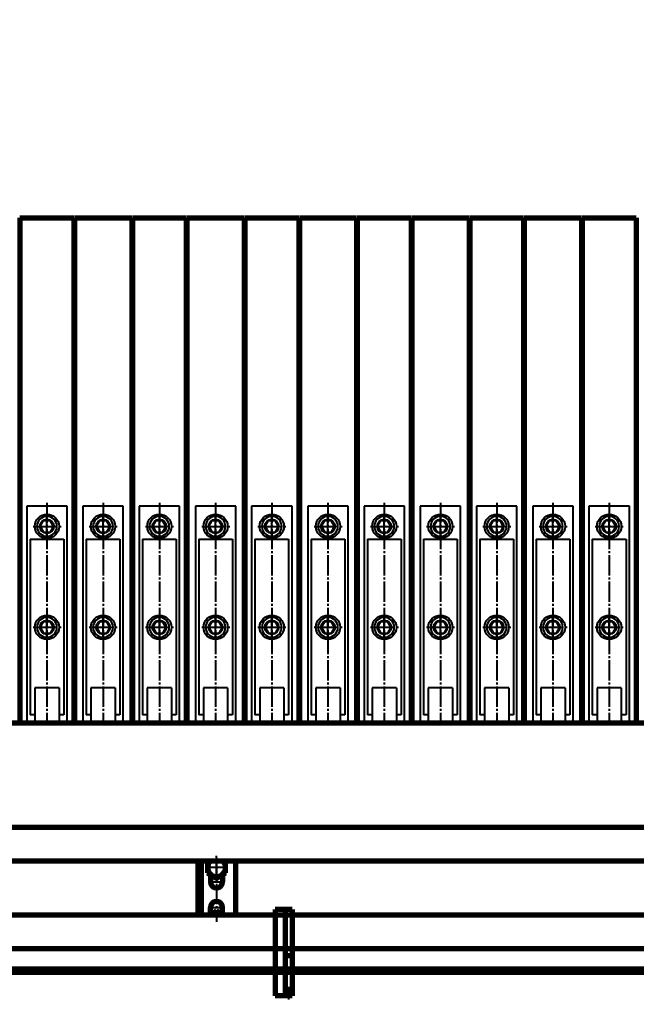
# Model space of a CAD drawing. Header units: millimetres. Extents: x -11880 to 11880, y -8400 to 8400.
# Drawn here: x -7837 to -6921, y 2566 to 4021 of the extents above; entities that cross this region are included whole.
import ezdxf

# ---------------------------------------------------------------- set-up
doc = ezdxf.new("R2010")
doc.units = ezdxf.units.MM
doc.linetypes.add('EB_DASH', pattern=[6, 3, -3])
doc.linetypes.add('EB_DASHDOT', pattern=[39, 30, -3, 3, -3])
for name, color, linetype, lineweight in [('CAXA0', 7, 'Continuous', 70), ('CAXA1', 1, 'EB_DASHDOT', 25), ('CAXA2', 6, 'EB_DASH', 25), ('CAXA4', 3, 'Continuous', 25)]:
    doc.layers.add(name, color=color, linetype=linetype, lineweight=lineweight)
doc.styles.add('标准', font='', dxfattribs={"width": 0.667})
doc.styles.get('标准').set_extended_font_data('FangSong_GB2312')
doc.dimstyles.new('标准', dxfattribs={"dimscale": 40, "dimtxt": 3.5, "dimasz": 3, "dimexe": 2, "dimexo": 0, "dimtad": 1, "dimdec": 1, "dimzin": 12, "dimdsep": 46, "dimtxsty": '标准', "dimcen": 0, "dimdle": 4, "dimaunit": 1, "dimazin": 2, "dimtfac": 1, "dimtdec": 3, "dimtmove": 0, "dimatfit": 3, "dimfxl": 1, "dimtolj": 1, "dimtzin": 0, "dimarcsym": 0})

# ---------------------------------------------------------------- blocks, each defined once
blk = doc.blocks.new('CAXBLOCK54', base_point=(-7445.3, 2639))
at = {"layer": 'CAXA0', "linetype": 'Continuous', "lineweight": 70}
for p, q in [((-7432.6, 2699.6), (-7457.6, 2699.6)), ((-7457.6, 2699.6), (-7457.6, 2571.6)), ((-7442.6, 2699.6), (-7442.6, 2571.6)), ((-7432.6, 2699.6), (-7432.6, 2571.6)), ((-7432.6, 2630.6), (-7442.6, 2630.6)), ((-7432.6, 2571.6), (-7457.6, 2571.6))]:
    blk.add_line(p, q, dxfattribs=at)
at = {"layer": 'CAXA1', "linetype": 'EB_DASHDOT', "lineweight": 25}
for p, q in [((-7445.3, 2608.6), (-7430.6, 2608.6)), ((-7444.7, 2583.6), (-7428.8, 2583.6))]:
    blk.add_line(p, q, dxfattribs=at)
at = {"layer": 'CAXA1', "color": 1, "linetype": 'EB_DASHDOT', "lineweight": 25}
blk.add_line((-7437.6, 2582.5), (-7437.6, 2566), dxfattribs=at)
blk = doc.blocks.new('CAXBLOCK136', base_point=(-7651.8, 3358.4))
at = {"layer": 'CAXA0', "linetype": 'Continuous', "lineweight": 70}
for p, q in [((-7836.6, 3726.7), (-7756.6, 3726.7)), ((-7836.6, 3726.7), (-7836.6, 2976.7)), ((-7756.6, 3726.7), (-7756.6, 2976.7)), ((-7836.6, 2976.7), (-7756.6, 2976.7))]:
    blk.add_line(p, q, dxfattribs=at)
at = {"layer": 'CAXA2', "color": 6, "linetype": 'EB_DASHDOT', "lineweight": 25}
for p, q in [((-7796.6, 3303.7), (-7796.6, 2976.7)), ((-7817.2, 3268.7), (-7775.6, 3268.7)), ((-7817.2, 3118.7), (-7775.6, 3118.7))]:
    blk.add_line(p, q, dxfattribs=at)
at = {"layer": 'CAXA2', "color": 6, "linetype": 'Continuous', "lineweight": 25}
for p, q in [((-7826.6, 3298.7), (-7826.6, 2976.7)), ((-7766.6, 3298.7), (-7826.6, 3298.7)), ((-7766.6, 2976.7), (-7766.6, 3298.7)), ((-7806.4, 3268.7), (-7801.5, 3277.2)), ((-7801.5, 3277.2), (-7791.7, 3277.2)), ((-7796.6, 3250.8), (-7796.6, 3286.5)), ((-7786.8, 3268.7), (-7791.7, 3277.2)), ((-7786.8, 3268.7), (-7791.7, 3277.2)), ((-7806.4, 3268.7), (-7801.5, 3260.2)), ((-7801.5, 3260.2), (-7791.7, 3260.2)), ((-7786.8, 3268.7), (-7791.7, 3260.2)), ((-7821.6, 3249.7), (-7821.6, 2988.7)), ((-7821.6, 3249.7), (-7771.6, 3249.7)), ((-7771.6, 3249.7), (-7771.6, 2988.7)), ((-7796.6, 3100.8), (-7796.6, 3136.5)), ((-7806.4, 3118.7), (-7801.5, 3127.2)), ((-7806.4, 3118.7), (-7801.5, 3110.2)), ((-7801.5, 3127.2), (-7791.7, 3127.2)), ((-7786.8, 3118.7), (-7791.7, 3127.2)), ((-7786.8, 3118.7), (-7791.7, 3127.2)), ((-7786.8, 3118.7), (-7791.7, 3110.2)), ((-7801.5, 3110.2), (-7791.7, 3110.2)), ((-7814.6, 3028.7), (-7814.6, 2978.7)), ((-7778.6, 3028.7), (-7814.6, 3028.7)), ((-7778.6, 3028.7), (-7778.6, 2978.7)), ((-7814.6, 2988.7), (-7821.6, 2988.7)), ((-7771.6, 2988.7), (-7778.6, 2988.7)), ((-7778.6, 2978.7), (-7814.6, 2978.7))]:
    blk.add_line(p, q, dxfattribs=at)
for centre, radius in [((-7796.6, 3268.7), 18), ((-7796.6, 3268.7), 10.5), ((-7796.6, 3268.7), 9.81), ((-7796.6, 3118.7), 18), ((-7796.6, 3118.7), 18), ((-7796.6, 3118.7), 10.5), ((-7796.6, 3118.7), 10.5), ((-7796.6, 3118.7), 9.81)]:
    blk.add_circle(centre, radius, dxfattribs=at)
for centre, start, end in [((-7796.6, 3268.7), 0, 180), ((-7796.6, 3268.7), 180, 0), ((-7796.6, 3118.7), 0, 180), ((-7796.6, 3118.7), 180, 0)]:
    blk.add_arc(centre, 14.8, start, end, dxfattribs=at)
blk = doc.blocks.new('CAXBLOCK137', base_point=(-7755.6, 3351.7))
at = {"layer": 'CAXA0', "linetype": 'Continuous', "lineweight": 70}
for p, q in [((-7755.6, 3726.7), (-7670.6, 3726.7)), ((-7755.6, 3726.7), (-7755.6, 2976.7)), ((-7670.6, 3726.7), (-7670.6, 2976.7)), ((-7755.6, 2976.7), (-7670.6, 2976.7))]:
    blk.add_line(p, q, dxfattribs=at)
at = {"layer": 'CAXA2', "color": 6, "linetype": 'EB_DASHDOT', "lineweight": 25}
for p, q in [((-7713.1, 3303.7), (-7713.1, 2976.7)), ((-7733.7, 3268.7), (-7692.1, 3268.7)), ((-7733.7, 3118.7), (-7692.1, 3118.7))]:
    blk.add_line(p, q, dxfattribs=at)
at = {"layer": 'CAXA2', "color": 6, "linetype": 'Continuous', "lineweight": 25}
for p, q in [((-7743.1, 3298.7), (-7743.1, 2976.7)), ((-7683.1, 3298.7), (-7743.1, 3298.7)), ((-7683.1, 2976.7), (-7683.1, 3298.7)), ((-7722.9, 3268.7), (-7718, 3277.2)), ((-7718, 3277.2), (-7708.2, 3277.2)), ((-7713.1, 3250.8), (-7713.1, 3286.5)), ((-7703.3, 3268.7), (-7708.2, 3277.2)), ((-7703.3, 3268.7), (-7708.2, 3277.2)), ((-7722.9, 3268.7), (-7718, 3260.2)), ((-7718, 3260.2), (-7708.2, 3260.2)), ((-7703.3, 3268.7), (-7708.2, 3260.2)), ((-7738.1, 3249.7), (-7738.1, 2988.7)), ((-7738.1, 3249.7), (-7688.1, 3249.7)), ((-7688.1, 3249.7), (-7688.1, 2988.7)), ((-7713.1, 3100.8), (-7713.1, 3136.5)), ((-7722.9, 3118.7), (-7718, 3127.2)), ((-7722.9, 3118.7), (-7718, 3110.2)), ((-7718, 3127.2), (-7708.2, 3127.2)), ((-7703.3, 3118.7), (-7708.2, 3127.2)), ((-7703.3, 3118.7), (-7708.2, 3127.2)), ((-7703.3, 3118.7), (-7708.2, 3110.2)), ((-7718, 3110.2), (-7708.2, 3110.2)), ((-7731.1, 3028.7), (-7731.1, 2978.7)), ((-7695.1, 3028.7), (-7731.1, 3028.7)), ((-7695.1, 3028.7), (-7695.1, 2978.7)), ((-7731.1, 2988.7), (-7738.1, 2988.7)), ((-7688.1, 2988.7), (-7695.1, 2988.7)), ((-7695.1, 2978.7), (-7731.1, 2978.7))]:
    blk.add_line(p, q, dxfattribs=at)
for centre, radius in [((-7713.1, 3268.7), 18), ((-7713.1, 3268.7), 10.5), ((-7713.1, 3268.7), 9.81), ((-7713.1, 3118.7), 18), ((-7713.1, 3118.7), 18), ((-7713.1, 3118.7), 10.5), ((-7713.1, 3118.7), 10.5), ((-7713.1, 3118.7), 9.81)]:
    blk.add_circle(centre, radius, dxfattribs=at)
for centre, start, end in [((-7713.1, 3268.7), 0, 180), ((-7713.1, 3268.7), 180, 0), ((-7713.1, 3118.7), 0, 180), ((-7713.1, 3118.7), 180, 0)]:
    blk.add_arc(centre, 14.8, start, end, dxfattribs=at)
blk = doc.blocks.new('CAXBLOCK138', base_point=(-7484.8, 3358.4))
at = {"layer": 'CAXA0', "linetype": 'Continuous', "lineweight": 70}
for p, q in [((-7669.6, 3726.7), (-7589.6, 3726.7)), ((-7669.6, 3726.7), (-7669.6, 2976.7)), ((-7589.6, 3726.7), (-7589.6, 2976.7)), ((-7669.6, 2976.7), (-7589.6, 2976.7))]:
    blk.add_line(p, q, dxfattribs=at)
at = {"layer": 'CAXA2', "color": 6, "linetype": 'EB_DASHDOT', "lineweight": 25}
for p, q in [((-7629.6, 3303.7), (-7629.6, 2976.7)), ((-7650.2, 3268.7), (-7608.6, 3268.7)), ((-7650.2, 3118.7), (-7608.6, 3118.7))]:
    blk.add_line(p, q, dxfattribs=at)
at = {"layer": 'CAXA2', "color": 6, "linetype": 'Continuous', "lineweight": 25}
for p, q in [((-7659.6, 3298.7), (-7659.6, 2976.7)), ((-7599.6, 3298.7), (-7659.6, 3298.7)), ((-7599.6, 2976.7), (-7599.6, 3298.7)), ((-7639.4, 3268.7), (-7634.5, 3277.2)), ((-7634.5, 3277.2), (-7624.7, 3277.2)), ((-7629.6, 3250.8), (-7629.6, 3286.5)), ((-7619.8, 3268.7), (-7624.7, 3277.2)), ((-7619.8, 3268.7), (-7624.7, 3277.2)), ((-7639.4, 3268.7), (-7634.5, 3260.2)), ((-7634.5, 3260.2), (-7624.7, 3260.2)), ((-7619.8, 3268.7), (-7624.7, 3260.2)), ((-7654.6, 3249.7), (-7654.6, 2988.7)), ((-7654.6, 3249.7), (-7604.6, 3249.7)), ((-7604.6, 3249.7), (-7604.6, 2988.7)), ((-7629.6, 3100.8), (-7629.6, 3136.5)), ((-7639.4, 3118.7), (-7634.5, 3127.2)), ((-7639.4, 3118.7), (-7634.5, 3110.2)), ((-7634.5, 3127.2), (-7624.7, 3127.2)), ((-7619.8, 3118.7), (-7624.7, 3127.2)), ((-7619.8, 3118.7), (-7624.7, 3127.2)), ((-7619.8, 3118.7), (-7624.7, 3110.2)), ((-7634.5, 3110.2), (-7624.7, 3110.2)), ((-7647.6, 3028.7), (-7647.6, 2978.7)), ((-7611.6, 3028.7), (-7647.6, 3028.7)), ((-7611.6, 3028.7), (-7611.6, 2978.7)), ((-7647.6, 2988.7), (-7654.6, 2988.7)), ((-7604.6, 2988.7), (-7611.6, 2988.7)), ((-7611.6, 2978.7), (-7647.6, 2978.7))]:
    blk.add_line(p, q, dxfattribs=at)
for centre, radius in [((-7629.6, 3268.7), 18), ((-7629.6, 3268.7), 10.5), ((-7629.6, 3268.7), 9.81), ((-7629.6, 3118.7), 18), ((-7629.6, 3118.7), 18), ((-7629.6, 3118.7), 10.5), ((-7629.6, 3118.7), 10.5), ((-7629.6, 3118.7), 9.81)]:
    blk.add_circle(centre, radius, dxfattribs=at)
for centre, start, end in [((-7629.6, 3268.7), 0, 180), ((-7629.6, 3268.7), 180, 0), ((-7629.6, 3118.7), 0, 180), ((-7629.6, 3118.7), 180, 0)]:
    blk.add_arc(centre, 14.8, start, end, dxfattribs=at)
blk = doc.blocks.new('CAXBLOCK139', base_point=(-7588.6, 3351.7))
at = {"layer": 'CAXA0', "linetype": 'Continuous', "lineweight": 70}
for p, q in [((-7588.6, 3726.7), (-7503.6, 3726.7)), ((-7588.6, 3726.7), (-7588.6, 2976.7)), ((-7503.6, 3726.7), (-7503.6, 2976.7)), ((-7588.6, 2976.7), (-7503.6, 2976.7))]:
    blk.add_line(p, q, dxfattribs=at)
at = {"layer": 'CAXA2', "color": 6, "linetype": 'EB_DASHDOT', "lineweight": 25}
for p, q in [((-7546.1, 3303.7), (-7546.1, 2976.7)), ((-7566.7, 3268.7), (-7525.1, 3268.7)), ((-7566.7, 3118.7), (-7525.1, 3118.7))]:
    blk.add_line(p, q, dxfattribs=at)
at = {"layer": 'CAXA2', "color": 6, "linetype": 'Continuous', "lineweight": 25}
for p, q in [((-7576.1, 3298.7), (-7576.1, 2976.7)), ((-7516.1, 3298.7), (-7576.1, 3298.7)), ((-7516.1, 2976.7), (-7516.1, 3298.7)), ((-7555.9, 3268.7), (-7551, 3277.2)), ((-7551, 3277.2), (-7541.2, 3277.2)), ((-7546.1, 3250.8), (-7546.1, 3286.5)), ((-7536.3, 3268.7), (-7541.2, 3277.2)), ((-7536.3, 3268.7), (-7541.2, 3277.2)), ((-7555.9, 3268.7), (-7551, 3260.2)), ((-7551, 3260.2), (-7541.2, 3260.2)), ((-7536.3, 3268.7), (-7541.2, 3260.2)), ((-7571.1, 3249.7), (-7571.1, 2988.7)), ((-7571.1, 3249.7), (-7521.1, 3249.7)), ((-7521.1, 3249.7), (-7521.1, 2988.7)), ((-7546.1, 3100.8), (-7546.1, 3136.5)), ((-7555.9, 3118.7), (-7551, 3127.2)), ((-7555.9, 3118.7), (-7551, 3110.2)), ((-7551, 3127.2), (-7541.2, 3127.2)), ((-7536.3, 3118.7), (-7541.2, 3127.2)), ((-7536.3, 3118.7), (-7541.2, 3127.2)), ((-7536.3, 3118.7), (-7541.2, 3110.2)), ((-7551, 3110.2), (-7541.2, 3110.2)), ((-7564.1, 3028.7), (-7564.1, 2978.7)), ((-7528.1, 3028.7), (-7564.1, 3028.7)), ((-7528.1, 3028.7), (-7528.1, 2978.7)), ((-7564.1, 2988.7), (-7571.1, 2988.7)), ((-7521.1, 2988.7), (-7528.1, 2988.7)), ((-7528.1, 2978.7), (-7564.1, 2978.7))]:
    blk.add_line(p, q, dxfattribs=at)
for centre, radius in [((-7546.1, 3268.7), 18), ((-7546.1, 3268.7), 10.5), ((-7546.1, 3268.7), 9.81), ((-7546.1, 3118.7), 18), ((-7546.1, 3118.7), 18), ((-7546.1, 3118.7), 10.5), ((-7546.1, 3118.7), 10.5), ((-7546.1, 3118.7), 9.81)]:
    blk.add_circle(centre, radius, dxfattribs=at)
for centre, start, end in [((-7546.1, 3268.7), 0, 180), ((-7546.1, 3268.7), 180, 0), ((-7546.1, 3118.7), 0, 180), ((-7546.1, 3118.7), 180, 0)]:
    blk.add_arc(centre, 14.8, start, end, dxfattribs=at)
blk = doc.blocks.new('CAXBLOCK140', base_point=(-7317.8, 3358.4))
at = {"layer": 'CAXA0', "linetype": 'Continuous', "lineweight": 70}
for p, q in [((-7502.6, 3726.7), (-7422.6, 3726.7)), ((-7502.6, 3726.7), (-7502.6, 2976.7)), ((-7422.6, 3726.7), (-7422.6, 2976.7)), ((-7502.6, 2976.7), (-7422.6, 2976.7))]:
    blk.add_line(p, q, dxfattribs=at)
at = {"layer": 'CAXA2', "color": 6, "linetype": 'EB_DASHDOT', "lineweight": 25}
for p, q in [((-7462.6, 3303.7), (-7462.6, 2976.7)), ((-7483.2, 3268.7), (-7441.6, 3268.7)), ((-7483.2, 3118.7), (-7441.6, 3118.7))]:
    blk.add_line(p, q, dxfattribs=at)
at = {"layer": 'CAXA2', "color": 6, "linetype": 'Continuous', "lineweight": 25}
for p, q in [((-7492.6, 3298.7), (-7492.6, 2976.7)), ((-7432.6, 3298.7), (-7492.6, 3298.7)), ((-7432.6, 2976.7), (-7432.6, 3298.7)), ((-7472.4, 3268.7), (-7467.5, 3277.2)), ((-7467.5, 3277.2), (-7457.7, 3277.2)), ((-7462.6, 3250.8), (-7462.6, 3286.5)), ((-7452.8, 3268.7), (-7457.7, 3277.2)), ((-7452.8, 3268.7), (-7457.7, 3277.2)), ((-7472.4, 3268.7), (-7467.5, 3260.2)), ((-7467.5, 3260.2), (-7457.7, 3260.2)), ((-7452.8, 3268.7), (-7457.7, 3260.2)), ((-7487.6, 3249.7), (-7487.6, 2988.7)), ((-7487.6, 3249.7), (-7437.6, 3249.7)), ((-7437.6, 3249.7), (-7437.6, 2988.7)), ((-7462.6, 3100.8), (-7462.6, 3136.5)), ((-7472.4, 3118.7), (-7467.5, 3127.2)), ((-7472.4, 3118.7), (-7467.5, 3110.2)), ((-7467.5, 3127.2), (-7457.7, 3127.2)), ((-7452.8, 3118.7), (-7457.7, 3127.2)), ((-7452.8, 3118.7), (-7457.7, 3127.2)), ((-7452.8, 3118.7), (-7457.7, 3110.2)), ((-7467.5, 3110.2), (-7457.7, 3110.2)), ((-7480.6, 3028.7), (-7480.6, 2978.7)), ((-7444.6, 3028.7), (-7480.6, 3028.7)), ((-7444.6, 3028.7), (-7444.6, 2978.7)), ((-7480.6, 2988.7), (-7487.6, 2988.7)), ((-7437.6, 2988.7), (-7444.6, 2988.7)), ((-7444.6, 2978.7), (-7480.6, 2978.7))]:
    blk.add_line(p, q, dxfattribs=at)
for centre, radius in [((-7462.6, 3268.7), 18), ((-7462.6, 3268.7), 10.5), ((-7462.6, 3268.7), 9.81), ((-7462.6, 3118.7), 18), ((-7462.6, 3118.7), 18), ((-7462.6, 3118.7), 10.5), ((-7462.6, 3118.7), 10.5), ((-7462.6, 3118.7), 9.81)]:
    blk.add_circle(centre, radius, dxfattribs=at)
for centre, start, end in [((-7462.6, 3268.7), 0, 180), ((-7462.6, 3268.7), 180, 0), ((-7462.6, 3118.7), 0, 180), ((-7462.6, 3118.7), 180, 0)]:
    blk.add_arc(centre, 14.8, start, end, dxfattribs=at)
blk = doc.blocks.new('CAXBLOCK141', base_point=(-7421.6, 3351.7))
at = {"layer": 'CAXA0', "linetype": 'Continuous', "lineweight": 70}
for p, q in [((-7421.6, 3726.7), (-7336.6, 3726.7)), ((-7421.6, 3726.7), (-7421.6, 2976.7)), ((-7336.6, 3726.7), (-7336.6, 2976.7)), ((-7421.6, 2976.7), (-7336.6, 2976.7))]:
    blk.add_line(p, q, dxfattribs=at)
at = {"layer": 'CAXA2', "color": 6, "linetype": 'EB_DASHDOT', "lineweight": 25}
for p, q in [((-7379.1, 3303.7), (-7379.1, 2976.7)), ((-7399.7, 3268.7), (-7358.1, 3268.7)), ((-7399.7, 3118.7), (-7358.1, 3118.7))]:
    blk.add_line(p, q, dxfattribs=at)
at = {"layer": 'CAXA2', "color": 6, "linetype": 'Continuous', "lineweight": 25}
for p, q in [((-7409.1, 3298.7), (-7409.1, 2976.7)), ((-7349.1, 3298.7), (-7409.1, 3298.7)), ((-7349.1, 2976.7), (-7349.1, 3298.7)), ((-7388.9, 3268.7), (-7384, 3277.2)), ((-7384, 3277.2), (-7374.2, 3277.2)), ((-7379.1, 3250.8), (-7379.1, 3286.5)), ((-7369.3, 3268.7), (-7374.2, 3277.2)), ((-7369.3, 3268.7), (-7374.2, 3277.2)), ((-7388.9, 3268.7), (-7384, 3260.2)), ((-7384, 3260.2), (-7374.2, 3260.2)), ((-7369.3, 3268.7), (-7374.2, 3260.2)), ((-7404.1, 3249.7), (-7404.1, 2988.7)), ((-7404.1, 3249.7), (-7354.1, 3249.7)), ((-7354.1, 3249.7), (-7354.1, 2988.7)), ((-7379.1, 3100.8), (-7379.1, 3136.5)), ((-7388.9, 3118.7), (-7384, 3127.2)), ((-7388.9, 3118.7), (-7384, 3110.2)), ((-7384, 3127.2), (-7374.2, 3127.2)), ((-7369.3, 3118.7), (-7374.2, 3127.2)), ((-7369.3, 3118.7), (-7374.2, 3127.2)), ((-7369.3, 3118.7), (-7374.2, 3110.2)), ((-7384, 3110.2), (-7374.2, 3110.2)), ((-7397.1, 3028.7), (-7397.1, 2978.7)), ((-7361.1, 3028.7), (-7397.1, 3028.7)), ((-7361.1, 3028.7), (-7361.1, 2978.7)), ((-7397.1, 2988.7), (-7404.1, 2988.7)), ((-7354.1, 2988.7), (-7361.1, 2988.7)), ((-7361.1, 2978.7), (-7397.1, 2978.7))]:
    blk.add_line(p, q, dxfattribs=at)
for centre, radius in [((-7379.1, 3268.7), 18), ((-7379.1, 3268.7), 10.5), ((-7379.1, 3268.7), 9.81), ((-7379.1, 3118.7), 18), ((-7379.1, 3118.7), 18), ((-7379.1, 3118.7), 10.5), ((-7379.1, 3118.7), 10.5), ((-7379.1, 3118.7), 9.81)]:
    blk.add_circle(centre, radius, dxfattribs=at)
for centre, start, end in [((-7379.1, 3268.7), 0, 180), ((-7379.1, 3268.7), 180, 0), ((-7379.1, 3118.7), 0, 180), ((-7379.1, 3118.7), 180, 0)]:
    blk.add_arc(centre, 14.8, start, end, dxfattribs=at)
blk = doc.blocks.new('CAXBLOCK142', base_point=(-7150.8, 3358.4))
at = {"layer": 'CAXA0', "linetype": 'Continuous', "lineweight": 70}
for p, q in [((-7335.6, 3726.7), (-7255.6, 3726.7)), ((-7335.6, 3726.7), (-7335.6, 2976.7)), ((-7255.6, 3726.7), (-7255.6, 2976.7)), ((-7335.6, 2976.7), (-7255.6, 2976.7))]:
    blk.add_line(p, q, dxfattribs=at)
at = {"layer": 'CAXA2', "color": 6, "linetype": 'EB_DASHDOT', "lineweight": 25}
for p, q in [((-7295.6, 3303.7), (-7295.6, 2976.7)), ((-7316.2, 3268.7), (-7274.6, 3268.7)), ((-7316.2, 3118.7), (-7274.6, 3118.7))]:
    blk.add_line(p, q, dxfattribs=at)
at = {"layer": 'CAXA2', "color": 6, "linetype": 'Continuous', "lineweight": 25}
for p, q in [((-7325.6, 3298.7), (-7325.6, 2976.7)), ((-7265.6, 3298.7), (-7325.6, 3298.7)), ((-7265.6, 2976.7), (-7265.6, 3298.7)), ((-7305.4, 3268.7), (-7300.5, 3277.2)), ((-7300.5, 3277.2), (-7290.7, 3277.2)), ((-7295.6, 3250.8), (-7295.6, 3286.5)), ((-7285.8, 3268.7), (-7290.7, 3277.2)), ((-7285.8, 3268.7), (-7290.7, 3277.2)), ((-7305.4, 3268.7), (-7300.5, 3260.2)), ((-7300.5, 3260.2), (-7290.7, 3260.2)), ((-7285.8, 3268.7), (-7290.7, 3260.2)), ((-7320.6, 3249.7), (-7320.6, 2988.7)), ((-7320.6, 3249.7), (-7270.6, 3249.7)), ((-7270.6, 3249.7), (-7270.6, 2988.7)), ((-7295.6, 3100.8), (-7295.6, 3136.5)), ((-7305.4, 3118.7), (-7300.5, 3127.2)), ((-7305.4, 3118.7), (-7300.5, 3110.2)), ((-7300.5, 3127.2), (-7290.7, 3127.2)), ((-7285.8, 3118.7), (-7290.7, 3127.2)), ((-7285.8, 3118.7), (-7290.7, 3127.2)), ((-7285.8, 3118.7), (-7290.7, 3110.2)), ((-7300.5, 3110.2), (-7290.7, 3110.2)), ((-7313.6, 3028.7), (-7313.6, 2978.7)), ((-7277.6, 3028.7), (-7313.6, 3028.7)), ((-7277.6, 3028.7), (-7277.6, 2978.7)), ((-7313.6, 2988.7), (-7320.6, 2988.7)), ((-7270.6, 2988.7), (-7277.6, 2988.7)), ((-7277.6, 2978.7), (-7313.6, 2978.7))]:
    blk.add_line(p, q, dxfattribs=at)
for centre, radius in [((-7295.6, 3268.7), 18), ((-7295.6, 3268.7), 10.5), ((-7295.6, 3268.7), 9.81), ((-7295.6, 3118.7), 18), ((-7295.6, 3118.7), 18), ((-7295.6, 3118.7), 10.5), ((-7295.6, 3118.7), 10.5), ((-7295.6, 3118.7), 9.81)]:
    blk.add_circle(centre, radius, dxfattribs=at)
for centre, start, end in [((-7295.6, 3268.7), 0, 180), ((-7295.6, 3268.7), 180, 0), ((-7295.6, 3118.7), 0, 180), ((-7295.6, 3118.7), 180, 0)]:
    blk.add_arc(centre, 14.8, start, end, dxfattribs=at)
blk = doc.blocks.new('CAXBLOCK143', base_point=(-7254.6, 3351.7))
at = {"layer": 'CAXA0', "linetype": 'Continuous', "lineweight": 70}
for p, q in [((-7254.6, 3726.7), (-7169.6, 3726.7)), ((-7254.6, 3726.7), (-7254.6, 2976.7)), ((-7169.6, 3726.7), (-7169.6, 2976.7)), ((-7254.6, 2976.7), (-7169.6, 2976.7))]:
    blk.add_line(p, q, dxfattribs=at)
at = {"layer": 'CAXA2', "color": 6, "linetype": 'EB_DASHDOT', "lineweight": 25}
for p, q in [((-7212.1, 3303.7), (-7212.1, 2976.7)), ((-7232.7, 3268.7), (-7191.1, 3268.7)), ((-7232.7, 3118.7), (-7191.1, 3118.7))]:
    blk.add_line(p, q, dxfattribs=at)
at = {"layer": 'CAXA2', "color": 6, "linetype": 'Continuous', "lineweight": 25}
for p, q in [((-7242.1, 3298.7), (-7242.1, 2976.7)), ((-7182.1, 3298.7), (-7242.1, 3298.7)), ((-7182.1, 2976.7), (-7182.1, 3298.7)), ((-7221.9, 3268.7), (-7217, 3277.2)), ((-7217, 3277.2), (-7207.2, 3277.2)), ((-7212.1, 3250.8), (-7212.1, 3286.5)), ((-7202.3, 3268.7), (-7207.2, 3277.2)), ((-7202.3, 3268.7), (-7207.2, 3277.2)), ((-7221.9, 3268.7), (-7217, 3260.2)), ((-7217, 3260.2), (-7207.2, 3260.2)), ((-7202.3, 3268.7), (-7207.2, 3260.2)), ((-7237.1, 3249.7), (-7237.1, 2988.7)), ((-7237.1, 3249.7), (-7187.1, 3249.7)), ((-7187.1, 3249.7), (-7187.1, 2988.7)), ((-7212.1, 3100.8), (-7212.1, 3136.5)), ((-7221.9, 3118.7), (-7217, 3127.2)), ((-7221.9, 3118.7), (-7217, 3110.2)), ((-7217, 3127.2), (-7207.2, 3127.2)), ((-7202.3, 3118.7), (-7207.2, 3127.2)), ((-7202.3, 3118.7), (-7207.2, 3127.2)), ((-7202.3, 3118.7), (-7207.2, 3110.2)), ((-7217, 3110.2), (-7207.2, 3110.2)), ((-7230.1, 3028.7), (-7230.1, 2978.7)), ((-7194.1, 3028.7), (-7230.1, 3028.7)), ((-7194.1, 3028.7), (-7194.1, 2978.7)), ((-7230.1, 2988.7), (-7237.1, 2988.7)), ((-7187.1, 2988.7), (-7194.1, 2988.7)), ((-7194.1, 2978.7), (-7230.1, 2978.7))]:
    blk.add_line(p, q, dxfattribs=at)
for centre, radius in [((-7212.1, 3268.7), 18), ((-7212.1, 3268.7), 10.5), ((-7212.1, 3268.7), 9.81), ((-7212.1, 3118.7), 18), ((-7212.1, 3118.7), 18), ((-7212.1, 3118.7), 10.5), ((-7212.1, 3118.7), 10.5), ((-7212.1, 3118.7), 9.81)]:
    blk.add_circle(centre, radius, dxfattribs=at)
for centre, start, end in [((-7212.1, 3268.7), 0, 180), ((-7212.1, 3268.7), 180, 0), ((-7212.1, 3118.7), 0, 180), ((-7212.1, 3118.7), 180, 0)]:
    blk.add_arc(centre, 14.8, start, end, dxfattribs=at)
blk = doc.blocks.new('CAXBLOCK144', base_point=(-6983.8, 3358.4))
at = {"layer": 'CAXA0', "linetype": 'Continuous', "lineweight": 70}
for p, q in [((-7168.6, 3726.7), (-7088.6, 3726.7)), ((-7168.6, 3726.7), (-7168.6, 2976.7)), ((-7088.6, 3726.7), (-7088.6, 2976.7)), ((-7168.6, 2976.7), (-7088.6, 2976.7))]:
    blk.add_line(p, q, dxfattribs=at)
at = {"layer": 'CAXA2', "color": 6, "linetype": 'EB_DASHDOT', "lineweight": 25}
for p, q in [((-7128.6, 3303.7), (-7128.6, 2976.7)), ((-7149.2, 3268.7), (-7107.6, 3268.7)), ((-7149.2, 3118.7), (-7107.6, 3118.7))]:
    blk.add_line(p, q, dxfattribs=at)
at = {"layer": 'CAXA2', "color": 6, "linetype": 'Continuous', "lineweight": 25}
for p, q in [((-7158.6, 3298.7), (-7158.6, 2976.7)), ((-7098.6, 3298.7), (-7158.6, 3298.7)), ((-7098.6, 2976.7), (-7098.6, 3298.7)), ((-7138.4, 3268.7), (-7133.5, 3277.2)), ((-7133.5, 3277.2), (-7123.7, 3277.2)), ((-7128.6, 3250.8), (-7128.6, 3286.5)), ((-7118.8, 3268.7), (-7123.7, 3277.2)), ((-7118.8, 3268.7), (-7123.7, 3277.2)), ((-7138.4, 3268.7), (-7133.5, 3260.2)), ((-7133.5, 3260.2), (-7123.7, 3260.2)), ((-7118.8, 3268.7), (-7123.7, 3260.2)), ((-7153.6, 3249.7), (-7153.6, 2988.7)), ((-7153.6, 3249.7), (-7103.6, 3249.7)), ((-7103.6, 3249.7), (-7103.6, 2988.7)), ((-7128.6, 3100.8), (-7128.6, 3136.5)), ((-7138.4, 3118.7), (-7133.5, 3127.2)), ((-7138.4, 3118.7), (-7133.5, 3110.2)), ((-7133.5, 3127.2), (-7123.7, 3127.2)), ((-7118.8, 3118.7), (-7123.7, 3127.2)), ((-7118.8, 3118.7), (-7123.7, 3127.2)), ((-7118.8, 3118.7), (-7123.7, 3110.2)), ((-7133.5, 3110.2), (-7123.7, 3110.2)), ((-7146.6, 3028.7), (-7146.6, 2978.7)), ((-7110.6, 3028.7), (-7146.6, 3028.7)), ((-7110.6, 3028.7), (-7110.6, 2978.7)), ((-7146.6, 2988.7), (-7153.6, 2988.7)), ((-7103.6, 2988.7), (-7110.6, 2988.7)), ((-7110.6, 2978.7), (-7146.6, 2978.7))]:
    blk.add_line(p, q, dxfattribs=at)
for centre, radius in [((-7128.6, 3268.7), 18), ((-7128.6, 3268.7), 10.5), ((-7128.6, 3268.7), 9.81), ((-7128.6, 3118.7), 18), ((-7128.6, 3118.7), 18), ((-7128.6, 3118.7), 10.5), ((-7128.6, 3118.7), 10.5), ((-7128.6, 3118.7), 9.81)]:
    blk.add_circle(centre, radius, dxfattribs=at)
for centre, start, end in [((-7128.6, 3268.7), 0, 180), ((-7128.6, 3268.7), 180, 0), ((-7128.6, 3118.7), 0, 180), ((-7128.6, 3118.7), 180, 0)]:
    blk.add_arc(centre, 14.8, start, end, dxfattribs=at)
blk = doc.blocks.new('CAXBLOCK146', base_point=(-6816.8, 3358.4))
at = {"layer": 'CAXA0', "linetype": 'Continuous', "lineweight": 70}
for p, q in [((-7001.6, 3726.7), (-6921.6, 3726.7)), ((-7001.6, 3726.7), (-7001.6, 2976.7)), ((-6921.6, 3726.7), (-6921.6, 2976.7)), ((-7001.6, 2976.7), (-6921.6, 2976.7))]:
    blk.add_line(p, q, dxfattribs=at)
at = {"layer": 'CAXA2', "color": 6, "linetype": 'EB_DASHDOT', "lineweight": 25}
for p, q in [((-6961.6, 3303.7), (-6961.6, 2976.7)), ((-6982.2, 3268.7), (-6940.6, 3268.7)), ((-6982.2, 3118.7), (-6940.6, 3118.7))]:
    blk.add_line(p, q, dxfattribs=at)
at = {"layer": 'CAXA2', "color": 6, "linetype": 'Continuous', "lineweight": 25}
for p, q in [((-6991.6, 3298.7), (-6991.6, 2976.7)), ((-6931.6, 3298.7), (-6991.6, 3298.7)), ((-6931.6, 2976.7), (-6931.6, 3298.7)), ((-6971.4, 3268.7), (-6966.5, 3277.2)), ((-6966.5, 3277.2), (-6956.7, 3277.2)), ((-6961.6, 3250.8), (-6961.6, 3286.5)), ((-6951.8, 3268.7), (-6956.7, 3277.2)), ((-6951.8, 3268.7), (-6956.7, 3277.2)), ((-6971.4, 3268.7), (-6966.5, 3260.2)), ((-6966.5, 3260.2), (-6956.7, 3260.2)), ((-6951.8, 3268.7), (-6956.7, 3260.2)), ((-6986.6, 3249.7), (-6986.6, 2988.7)), ((-6986.6, 3249.7), (-6936.6, 3249.7)), ((-6936.6, 3249.7), (-6936.6, 2988.7)), ((-6961.6, 3100.8), (-6961.6, 3136.5)), ((-6971.4, 3118.7), (-6966.5, 3127.2)), ((-6971.4, 3118.7), (-6966.5, 3110.2)), ((-6966.5, 3127.2), (-6956.7, 3127.2)), ((-6951.8, 3118.7), (-6956.7, 3127.2)), ((-6951.8, 3118.7), (-6956.7, 3127.2)), ((-6951.8, 3118.7), (-6956.7, 3110.2)), ((-6966.5, 3110.2), (-6956.7, 3110.2)), ((-6979.6, 3028.7), (-6979.6, 2978.7)), ((-6943.6, 3028.7), (-6979.6, 3028.7)), ((-6943.6, 3028.7), (-6943.6, 2978.7)), ((-6979.6, 2988.7), (-6986.6, 2988.7)), ((-6936.6, 2988.7), (-6943.6, 2988.7)), ((-6943.6, 2978.7), (-6979.6, 2978.7))]:
    blk.add_line(p, q, dxfattribs=at)
for centre, radius in [((-6961.6, 3268.7), 18), ((-6961.6, 3268.7), 10.5), ((-6961.6, 3268.7), 9.81), ((-6961.6, 3118.7), 18), ((-6961.6, 3118.7), 18), ((-6961.6, 3118.7), 10.5), ((-6961.6, 3118.7), 10.5), ((-6961.6, 3118.7), 9.81)]:
    blk.add_circle(centre, radius, dxfattribs=at)
for centre, start, end in [((-6961.6, 3268.7), 0, 180), ((-6961.6, 3268.7), 180, 0), ((-6961.6, 3118.7), 0, 180), ((-6961.6, 3118.7), 180, 0)]:
    blk.add_arc(centre, 14.8, start, end, dxfattribs=at)
blk = doc.blocks.new('CAXBLOCK147', base_point=(-7087.6, 3351.7))
at = {"layer": 'CAXA0', "linetype": 'Continuous', "lineweight": 70}
for p, q in [((-7087.6, 3726.7), (-7002.6, 3726.7)), ((-7087.6, 3726.7), (-7087.6, 2976.7)), ((-7002.6, 3726.7), (-7002.6, 2976.7)), ((-7087.6, 2976.7), (-7002.6, 2976.7))]:
    blk.add_line(p, q, dxfattribs=at)
at = {"layer": 'CAXA2', "color": 6, "linetype": 'EB_DASHDOT', "lineweight": 25}
for p, q in [((-7045.1, 3303.7), (-7045.1, 2976.7)), ((-7065.7, 3268.7), (-7024.1, 3268.7)), ((-7065.7, 3118.7), (-7024.1, 3118.7))]:
    blk.add_line(p, q, dxfattribs=at)
at = {"layer": 'CAXA2', "color": 6, "linetype": 'Continuous', "lineweight": 25}
for p, q in [((-7075.1, 3298.7), (-7075.1, 2976.7)), ((-7015.1, 3298.7), (-7075.1, 3298.7)), ((-7015.1, 2976.7), (-7015.1, 3298.7)), ((-7054.9, 3268.7), (-7050, 3277.2)), ((-7050, 3277.2), (-7040.2, 3277.2)), ((-7045.1, 3250.8), (-7045.1, 3286.5)), ((-7035.3, 3268.7), (-7040.2, 3277.2)), ((-7035.3, 3268.7), (-7040.2, 3277.2)), ((-7054.9, 3268.7), (-7050, 3260.2)), ((-7050, 3260.2), (-7040.2, 3260.2)), ((-7035.3, 3268.7), (-7040.2, 3260.2)), ((-7070.1, 3249.7), (-7070.1, 2988.7)), ((-7070.1, 3249.7), (-7020.1, 3249.7)), ((-7020.1, 3249.7), (-7020.1, 2988.7)), ((-7045.1, 3100.8), (-7045.1, 3136.5)), ((-7054.9, 3118.7), (-7050, 3127.2)), ((-7054.9, 3118.7), (-7050, 3110.2)), ((-7050, 3127.2), (-7040.2, 3127.2)), ((-7035.3, 3118.7), (-7040.2, 3127.2)), ((-7035.3, 3118.7), (-7040.2, 3127.2)), ((-7035.3, 3118.7), (-7040.2, 3110.2)), ((-7050, 3110.2), (-7040.2, 3110.2)), ((-7063.1, 3028.7), (-7063.1, 2978.7)), ((-7027.1, 3028.7), (-7063.1, 3028.7)), ((-7027.1, 3028.7), (-7027.1, 2978.7)), ((-7063.1, 2988.7), (-7070.1, 2988.7)), ((-7020.1, 2988.7), (-7027.1, 2988.7)), ((-7027.1, 2978.7), (-7063.1, 2978.7))]:
    blk.add_line(p, q, dxfattribs=at)
for centre, radius in [((-7045.1, 3268.7), 18), ((-7045.1, 3268.7), 10.5), ((-7045.1, 3268.7), 9.81), ((-7045.1, 3118.7), 18), ((-7045.1, 3118.7), 18), ((-7045.1, 3118.7), 10.5), ((-7045.1, 3118.7), 10.5), ((-7045.1, 3118.7), 9.81)]:
    blk.add_circle(centre, radius, dxfattribs=at)
for centre, start, end in [((-7045.1, 3268.7), 0, 180), ((-7045.1, 3268.7), 180, 0), ((-7045.1, 3118.7), 0, 180), ((-7045.1, 3118.7), 180, 0)]:
    blk.add_arc(centre, 14.8, start, end, dxfattribs=at)
blk = doc.blocks.new('*D446')
at = {"layer": 'CAXA4', "linetype": 'Continuous', "lineweight": 25}
for points in [[(-9267.6, 4804.4), (-9147.6, 4819.4), (-9147.6, 4789.4)], [(2772.4, 4804.4), (2652.4, 4819.4), (2652.4, 4789.4)]]:
    blk.add_hatch(color=0, dxfattribs=at).paths.add_polyline_path(points, flags=0)
at = {"layer": 'CAXA4', "color": 0, "linetype": 'Continuous', "lineweight": 25}
for p, q in [((-9267.6, 3016.7), (-9267.6, 4884.4)), ((2772.4, 3286.7), (2772.4, 4884.4)), ((2772.4, 4804.4), (-9267.6, 4804.4))]:
    blk.add_line(p, q, dxfattribs=at)
at = {"layer": 'CAXA4', "color": 0, "linetype": 'Continuous', "lineweight": 25, "insert": (-3435.5, 5021.2), "char_height": 140, "attachment_point": 1, "style": '标准'}
blk.add_mtext('\\fFangSong_GB2312|b0|i0|p34;12040', dxfattribs=at)

msp = doc.modelspace()

# ---------------------------------------------------------------- linework, layer by layer
at = {"layer": 'CAXA0', "linetype": 'Continuous', "lineweight": 70}
for p, q in [((-7836.62, 3726.67), (-7836.62, 2976.67)), ((-7670.62, 3726.67), (-7670.62, 2976.67)), ((-7669.62, 3726.67), (-7669.62, 2976.67)), ((-7503.62, 3726.67), (-7503.62, 2976.67)), ((-7502.62, 3726.67), (-7502.62, 2976.67)), ((-7336.62, 3726.67), (-7336.62, 2976.67)), ((-7335.62, 3726.67), (-7335.62, 2976.67)), ((-7169.62, 3726.67), (-7169.62, 2976.67)), ((-7168.62, 3726.67), (-7168.62, 2976.67)), ((-7002.62, 3726.67), (-7002.62, 2976.67)), ((-7001.62, 3726.67), (-7001.62, 2976.67)), ((-8782.62, 2821.63), (-6100.72, 2821.63)), ((-8782.62, 2771.63), (-6100.72, 2771.63)), ((-8782.62, 2691.63), (-6100.72, 2691.63)), ((-8782.62, 2641.63), (-6100.72, 2641.63))]:
    msp.add_line(p, q, dxfattribs=at)
at = {"layer": 'CAXA0'}
for p, q in [((-9267.62, 2976.67), (-6100.72, 2976.67)), ((-7554.63, 2771.63), (-7558.12, 2769.62)), ((-7558.12, 2769.62), (-7558.12, 2754.03)), ((-7531.12, 2769.62), (-7534.6, 2771.63)), ((-7531.12, 2754.03), (-7531.12, 2769.62)), ((-7558.12, 2754.03), (-7544.62, 2746.24)), ((-7544.62, 2746.24), (-7531.12, 2754.03)), ((-7544.62, 2697.03), (-7553.96, 2691.63)), ((-7535.27, 2691.63), (-7544.62, 2697.03))]:
    msp.add_line(p, q, dxfattribs=at)
at = {"layer": 'CAXA0', "color": 7, "linetype": 'Continuous', "lineweight": 70}
for p, q in [((-7572.62, 2771.63), (-7572.62, 2691.63)), ((-7567.62, 2771.63), (-7567.62, 2691.63)), ((-7516.62, 2771.63), (-7516.62, 2691.63)), ((-7553.62, 2751.76), (-7553.62, 2740.63)), ((-7535.62, 2751.76), (-7535.62, 2740.63)), ((-7572.62, 2748.63), (-7567.62, 2748.63)), ((-7553.62, 2691.63), (-7553.62, 2702.63)), ((-7535.62, 2691.63), (-7535.62, 2702.63))]:
    msp.add_line(p, q, dxfattribs=at)
at = {"layer": 'CAXA0', "color": 3, "linetype": 'Continuous', "lineweight": 70}
for p, q in [((517.38, 2611.12), (-8561.61, 2611.12)), ((517.38, 2606.12), (-8561.61, 2606.12))]:
    msp.add_line(p, q, dxfattribs=at)
at = {"layer": 'CAXA0'}
for centre, start, end in [((-7544.62, 2761.82), 133.40265, 46.59735), ((-7544.62, 2681.44), 49.02, 130.98)]:
    msp.add_arc(centre, 13.5, start, end, dxfattribs=at)
at = {"layer": 'CAXA0', "color": 7, "linetype": 'Continuous', "lineweight": 70}
for centre, start, end in [((-7544.62, 2740.63), 180, 0), ((-7544.62, 2702.63), 0, 180)]:
    msp.add_arc(centre, 9, start, end, dxfattribs=at)
at = {"layer": 'CAXA1', "linetype": 'EB_DASHDOT', "lineweight": 25}
for p, q in [((-7544.62, 2743.24), (-7544.62, 2780.41)), ((-7528.12, 2761.82), (-7561.12, 2761.82))]:
    msp.add_line(p, q, dxfattribs=at)
at = {"layer": 'CAXA1', "color": 1, "linetype": 'EB_DASHDOT', "lineweight": 25}
for p, q in [((-7544.62, 2776.5), (-7544.62, 2681.05)), ((-7555.8, 2740.63), (-7533.65, 2740.63)), ((-7555.8, 2702.63), (-7533.65, 2702.63))]:
    msp.add_line(p, q, dxfattribs=at)

# ---------------------------------------------------------------- block references
at = {"layer": 'CAXA0', "linetype": 'Continuous', "lineweight": 70}
for name, p in [('CAXBLOCK136', (-7651.76, 3358.38)), ('CAXBLOCK137', (-7755.62, 3351.67)), ('CAXBLOCK138', (-7484.76, 3358.38)), ('CAXBLOCK139', (-7588.62, 3351.67)), ('CAXBLOCK140', (-7317.76, 3358.38)), ('CAXBLOCK141', (-7421.62, 3351.67)), ('CAXBLOCK142', (-7150.76, 3358.38)), ('CAXBLOCK143', (-7254.62, 3351.67)), ('CAXBLOCK144', (-6983.76, 3358.38)), ('CAXBLOCK147', (-7087.62, 3351.67)), ('CAXBLOCK146', (-6816.76, 3358.38)), ('CAXBLOCK54', (-7445.26, 2638.97))]:
    msp.add_blockref(name, p, dxfattribs=at)

# ---------------------------------------------------------------- dimensions: what is measured, and where the dimension line sits
at = {"layer": 'CAXA4', "linetype": 'Continuous', "lineweight": 70}
dim = msp.add_linear_dim(base=(-3247.62, 4804.42), p1=(2772.38, 3286.67), p2=(-9267.62, 3016.67), text='\\fFangSong_GB2312;12040', dimstyle='标准', dxfattribs=at)
dim.commit()
dim.dimension.update_dxf_attribs({"geometry": '*D446', "text_midpoint": (-3247.62, 4925.32)})

doc.saveas('drawing.dxf')
